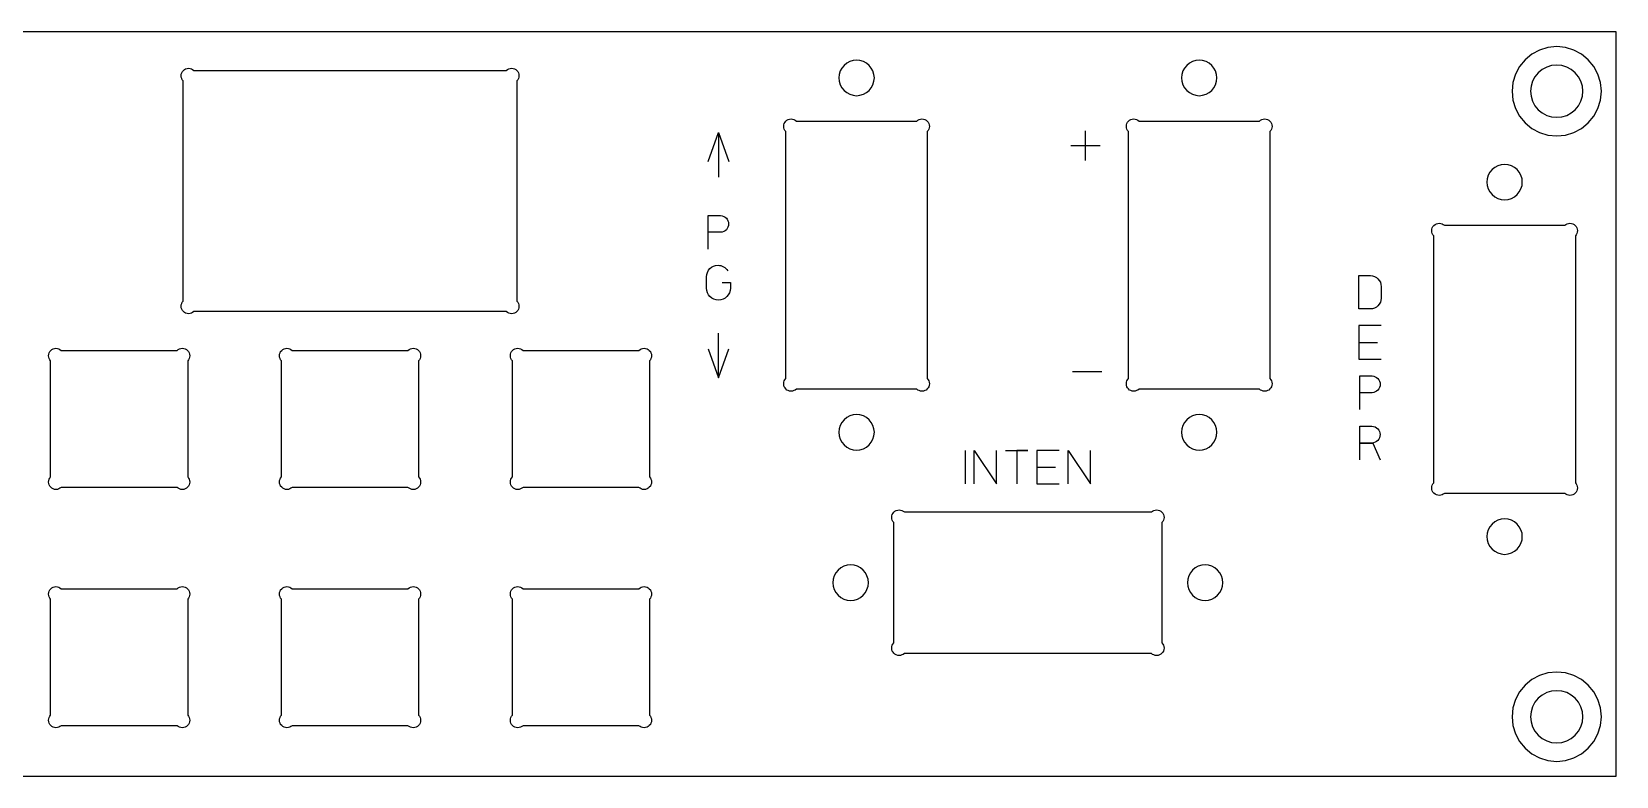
# Model space of a CAD drawing. Extents: x -112 to 112, y -25 to 25.
# Drawn here: x 6.1 to 112.5, y -25 to 25 of the extents above; entities that cross this region are included whole.
import ezdxf

# ---------------------------------------------------------------- set-up
doc = ezdxf.new("R2010")
doc.units = 0
doc.layers.add('LAYER_1', color=7, linetype='CONTINUOUS')

msp = doc.modelspace()

# ---------------------------------------------------------------- linework, layer by layer
at = {"layer": 'LAYER_1'}
msp.add_lwpolyline([(112.5, 25), (-112.5, 25), (-112.5, 25), (-112.5, -25), (-112.5, -25), (112.5, -25), (112.5, -25), (112.5, 25), (112.5, 25)], close=True, dxfattribs=at)
at = {"layer": 'LAYER_1', "color": 254}
for points in [[(108.5, 24), (107.91, 23.94), (107.35, 23.77), (106.83, 23.49), (106.38, 23.12), (106.01, 22.67), (105.73, 22.15), (105.56, 21.59), (105.5, 21), (105.56, 20.41), (105.73, 19.85), (106.01, 19.33), (106.38, 18.88), (106.83, 18.51), (107.35, 18.23), (107.91, 18.06), (108.5, 18), (109.09, 18.06), (109.65, 18.23), (110.17, 18.51), (110.62, 18.88), (110.99, 19.33), (111.27, 19.85), (111.44, 20.41), (111.5, 21), (111.44, 21.59), (111.27, 22.15), (110.99, 22.67), (110.62, 23.12), (110.17, 23.49), (109.65, 23.77), (109.09, 23.94)], [(108.5, -18), (107.91, -18.06), (107.35, -18.23), (106.83, -18.51), (106.38, -18.88), (106.01, -19.33), (105.73, -19.85), (105.56, -20.41), (105.5, -21), (105.56, -21.59), (105.73, -22.15), (106.01, -22.67), (106.38, -23.12), (106.83, -23.49), (107.35, -23.77), (107.91, -23.94), (108.5, -24), (109.09, -23.94), (109.65, -23.77), (110.17, -23.49), (110.62, -23.12), (110.99, -22.67), (111.27, -22.15), (111.44, -21.59), (111.5, -21), (111.44, -20.41), (111.27, -19.85), (110.99, -19.33), (110.62, -18.88), (110.17, -18.51), (109.65, -18.23), (109.09, -18.06)]]:
    msp.add_lwpolyline(points, close=True, dxfattribs=at)
at = {"layer": 'LAYER_1', "color": 7}
for points in [[(37.99, 22.4), (38.07, 22.46), (38.15, 22.5), (38.24, 22.53), (38.34, 22.54), (38.44, 22.53), (38.53, 22.5), (38.62, 22.45), (38.69, 22.39), (38.76, 22.32), (38.8, 22.23), (38.83, 22.14), (38.84, 22.04), (38.83, 21.94), (38.8, 21.85), (38.76, 21.77), (38.7, 21.69), (38.7, 6.91), (38.76, 6.83), (38.8, 6.75), (38.83, 6.66), (38.84, 6.56), (38.83, 6.46), (38.8, 6.36), (38.76, 6.28), (38.69, 6.21), (38.62, 6.14), (38.53, 6.1), (38.44, 6.07), (38.34, 6.06), (38.24, 6.07), (38.15, 6.1), (38.07, 6.14), (37.99, 6.2), (17.01, 6.2), (16.93, 6.14), (16.85, 6.1), (16.76, 6.07), (16.66, 6.06), (16.56, 6.07), (16.46, 6.1), (16.38, 6.14), (16.31, 6.21), (16.25, 6.28), (16.2, 6.36), (16.17, 6.46), (16.16, 6.56), (16.17, 6.66), (16.2, 6.75), (16.24, 6.83), (16.3, 6.91), (16.3, 21.69), (16.24, 21.77), (16.2, 21.85), (16.17, 21.94), (16.16, 22.04), (16.17, 22.14), (16.2, 22.23), (16.25, 22.32), (16.31, 22.39), (16.38, 22.45), (16.46, 22.5), (16.56, 22.53), (16.66, 22.54), (16.76, 22.53), (16.85, 22.5), (16.93, 22.46), (17.01, 22.4), (37.99, 22.4)], [(61.5, 23.09), (61.27, 23.07), (61.04, 23), (60.84, 22.89), (60.66, 22.74), (60.51, 22.56), (60.4, 22.36), (60.33, 22.13), (60.3, 21.9), (60.33, 21.67), (60.4, 21.44), (60.51, 21.24), (60.66, 21.06), (60.84, 20.91), (61.04, 20.8), (61.27, 20.73), (61.5, 20.7), (61.73, 20.73), (61.96, 20.8), (62.16, 20.91), (62.34, 21.06), (62.49, 21.24), (62.6, 21.44), (62.67, 21.67), (62.7, 21.9), (62.67, 22.13), (62.6, 22.36), (62.49, 22.56), (62.34, 22.74), (62.16, 22.89), (61.96, 23), (61.73, 23.07)], [(84.5, 23.09), (84.27, 23.07), (84.04, 23), (83.84, 22.89), (83.66, 22.74), (83.51, 22.56), (83.4, 22.36), (83.33, 22.13), (83.31, 21.9), (83.33, 21.67), (83.4, 21.44), (83.51, 21.24), (83.66, 21.06), (83.84, 20.91), (84.04, 20.8), (84.27, 20.73), (84.5, 20.7), (84.73, 20.73), (84.96, 20.8), (85.16, 20.91), (85.34, 21.06), (85.49, 21.24), (85.6, 21.44), (85.67, 21.67), (85.69, 21.9), (85.67, 22.13), (85.6, 22.36), (85.49, 22.56), (85.34, 22.74), (85.16, 22.89), (84.96, 23), (84.73, 23.07)], [(108.5, 22.75), (108.16, 22.72), (107.83, 22.62), (107.53, 22.46), (107.26, 22.24), (107.04, 21.97), (106.88, 21.67), (106.78, 21.34), (106.75, 21), (106.78, 20.66), (106.88, 20.33), (107.04, 20.03), (107.26, 19.76), (107.53, 19.54), (107.83, 19.38), (108.16, 19.28), (108.5, 19.25), (108.84, 19.28), (109.17, 19.38), (109.47, 19.54), (109.74, 19.76), (109.96, 20.03), (110.12, 20.33), (110.22, 20.66), (110.25, 21), (110.22, 21.34), (110.12, 21.67), (109.96, 21.97), (109.74, 22.24), (109.47, 22.46), (109.17, 22.62), (108.84, 22.72)], [(65.54, 19), (65.62, 19.06), (65.7, 19.1), (65.79, 19.13), (65.89, 19.14), (65.99, 19.13), (66.08, 19.1), (66.17, 19.05), (66.24, 18.99), (66.31, 18.92), (66.35, 18.83), (66.38, 18.74), (66.39, 18.64), (66.38, 18.54), (66.35, 18.45), (66.31, 18.37), (66.25, 18.29), (66.25, 1.71), (66.31, 1.63), (66.35, 1.55), (66.38, 1.46), (66.39, 1.36), (66.38, 1.26), (66.35, 1.16), (66.31, 1.08), (66.24, 1.01), (66.17, 0.94), (66.08, 0.9), (65.99, 0.87), (65.89, 0.86), (65.79, 0.87), (65.7, 0.9), (65.62, 0.94), (65.54, 1), (57.46, 1), (57.38, 0.94), (57.3, 0.9), (57.21, 0.87), (57.11, 0.86), (57.01, 0.87), (56.91, 0.9), (56.83, 0.94), (56.76, 1.01), (56.7, 1.08), (56.65, 1.16), (56.62, 1.26), (56.61, 1.36), (56.62, 1.46), (56.65, 1.55), (56.69, 1.63), (56.75, 1.71), (56.75, 18.29), (56.69, 18.37), (56.65, 18.45), (56.62, 18.54), (56.61, 18.64), (56.62, 18.74), (56.65, 18.83), (56.7, 18.92), (56.76, 18.99), (56.83, 19.05), (56.91, 19.1), (57.01, 19.13), (57.11, 19.14), (57.21, 19.13), (57.3, 19.1), (57.38, 19.06), (57.46, 19), (65.54, 19)], [(88.54, 19), (88.62, 19.06), (88.7, 19.1), (88.79, 19.13), (88.89, 19.14), (88.99, 19.13), (89.08, 19.1), (89.17, 19.05), (89.24, 18.99), (89.31, 18.92), (89.35, 18.83), (89.38, 18.74), (89.39, 18.64), (89.38, 18.54), (89.35, 18.45), (89.31, 18.37), (89.25, 18.29), (89.25, 1.71), (89.31, 1.63), (89.35, 1.55), (89.38, 1.46), (89.39, 1.36), (89.38, 1.26), (89.35, 1.16), (89.31, 1.08), (89.24, 1.01), (89.17, 0.94), (89.08, 0.9), (88.99, 0.87), (88.89, 0.86), (88.79, 0.87), (88.7, 0.9), (88.62, 0.94), (88.54, 1), (80.46, 1), (80.38, 0.94), (80.3, 0.9), (80.21, 0.87), (80.11, 0.86), (80.01, 0.87), (79.92, 0.9), (79.83, 0.94), (79.76, 1.01), (79.69, 1.08), (79.65, 1.16), (79.62, 1.26), (79.61, 1.36), (79.62, 1.46), (79.65, 1.55), (79.69, 1.63), (79.75, 1.71), (79.75, 18.29), (79.69, 18.37), (79.65, 18.45), (79.62, 18.54), (79.61, 18.64), (79.62, 18.74), (79.65, 18.83), (79.69, 18.92), (79.76, 18.99), (79.83, 19.05), (79.92, 19.1), (80.01, 19.13), (80.11, 19.14), (80.21, 19.13), (80.3, 19.1), (80.38, 19.06), (80.46, 19), (88.54, 19)], [(105, 16.09), (104.77, 16.07), (104.54, 16), (104.34, 15.89), (104.16, 15.74), (104.01, 15.56), (103.9, 15.36), (103.83, 15.13), (103.81, 14.9), (103.83, 14.67), (103.9, 14.44), (104.01, 14.24), (104.16, 14.06), (104.34, 13.91), (104.54, 13.8), (104.77, 13.73), (105, 13.71), (105.23, 13.73), (105.46, 13.8), (105.66, 13.91), (105.84, 14.06), (105.99, 14.24), (106.1, 14.44), (106.17, 14.67), (106.19, 14.9), (106.17, 15.13), (106.1, 15.36), (105.99, 15.56), (105.84, 15.74), (105.66, 15.89), (105.46, 16), (105.23, 16.07)], [(109.04, 12), (109.12, 12.06), (109.2, 12.1), (109.29, 12.13), (109.39, 12.14), (109.49, 12.13), (109.58, 12.1), (109.67, 12.05), (109.74, 11.99), (109.81, 11.92), (109.85, 11.83), (109.88, 11.74), (109.89, 11.64), (109.88, 11.54), (109.85, 11.45), (109.81, 11.37), (109.75, 11.29), (109.75, -5.29), (109.81, -5.37), (109.85, -5.45), (109.88, -5.54), (109.89, -5.64), (109.88, -5.74), (109.85, -5.83), (109.81, -5.92), (109.74, -5.99), (109.67, -6.05), (109.58, -6.1), (109.49, -6.13), (109.39, -6.14), (109.29, -6.13), (109.2, -6.1), (109.12, -6.06), (109.04, -6), (100.96, -6), (100.88, -6.06), (100.8, -6.1), (100.71, -6.13), (100.61, -6.14), (100.51, -6.13), (100.42, -6.1), (100.33, -6.05), (100.26, -5.99), (100.19, -5.92), (100.15, -5.83), (100.12, -5.74), (100.11, -5.64), (100.12, -5.54), (100.15, -5.45), (100.19, -5.37), (100.25, -5.29), (100.25, 11.29), (100.19, 11.37), (100.15, 11.45), (100.12, 11.54), (100.11, 11.64), (100.12, 11.74), (100.15, 11.83), (100.19, 11.92), (100.26, 11.99), (100.33, 12.05), (100.42, 12.1), (100.51, 12.13), (100.61, 12.14), (100.71, 12.13), (100.8, 12.1), (100.88, 12.06), (100.96, 12), (109.04, 12)], [(15.89, 3.6), (15.97, 3.66), (16.05, 3.7), (16.14, 3.73), (16.24, 3.74), (16.34, 3.73), (16.43, 3.7), (16.52, 3.65), (16.59, 3.59), (16.66, 3.52), (16.7, 3.43), (16.73, 3.34), (16.74, 3.24), (16.73, 3.14), (16.7, 3.05), (16.66, 2.97), (16.6, 2.89), (16.6, -4.89), (16.66, -4.97), (16.7, -5.05), (16.73, -5.14), (16.74, -5.24), (16.73, -5.34), (16.7, -5.43), (16.66, -5.52), (16.59, -5.59), (16.52, -5.66), (16.43, -5.7), (16.34, -5.73), (16.24, -5.74), (16.14, -5.73), (16.05, -5.7), (15.97, -5.66), (15.89, -5.6), (8.11, -5.6), (8.03, -5.66), (7.95, -5.7), (7.86, -5.73), (7.76, -5.74), (7.66, -5.73), (7.57, -5.7), (7.48, -5.66), (7.41, -5.59), (7.34, -5.52), (7.3, -5.43), (7.27, -5.34), (7.26, -5.24), (7.27, -5.14), (7.3, -5.05), (7.34, -4.97), (7.4, -4.89), (7.4, 2.89), (7.34, 2.97), (7.3, 3.05), (7.27, 3.14), (7.26, 3.24), (7.27, 3.34), (7.3, 3.43), (7.34, 3.52), (7.41, 3.59), (7.48, 3.65), (7.57, 3.7), (7.66, 3.73), (7.76, 3.74), (7.86, 3.73), (7.95, 3.7), (8.03, 3.66), (8.11, 3.6), (15.89, 3.6)], [(31.39, 3.6), (31.47, 3.66), (31.55, 3.7), (31.64, 3.73), (31.74, 3.74), (31.84, 3.73), (31.93, 3.7), (32.02, 3.65), (32.09, 3.59), (32.16, 3.52), (32.2, 3.43), (32.23, 3.34), (32.24, 3.24), (32.23, 3.14), (32.2, 3.05), (32.16, 2.97), (32.1, 2.89), (32.1, -4.89), (32.16, -4.97), (32.2, -5.05), (32.23, -5.14), (32.24, -5.24), (32.23, -5.34), (32.2, -5.43), (32.16, -5.52), (32.09, -5.59), (32.02, -5.66), (31.93, -5.7), (31.84, -5.73), (31.74, -5.74), (31.64, -5.73), (31.55, -5.7), (31.47, -5.66), (31.39, -5.6), (23.61, -5.6), (23.53, -5.66), (23.45, -5.7), (23.36, -5.73), (23.26, -5.74), (23.16, -5.73), (23.07, -5.7), (22.98, -5.66), (22.91, -5.59), (22.84, -5.52), (22.8, -5.43), (22.77, -5.34), (22.76, -5.24), (22.77, -5.14), (22.8, -5.05), (22.84, -4.97), (22.9, -4.89), (22.9, 2.89), (22.84, 2.97), (22.8, 3.05), (22.77, 3.14), (22.76, 3.24), (22.77, 3.34), (22.8, 3.43), (22.84, 3.52), (22.91, 3.59), (22.98, 3.65), (23.07, 3.7), (23.16, 3.73), (23.26, 3.74), (23.36, 3.73), (23.45, 3.7), (23.53, 3.66), (23.61, 3.6), (31.39, 3.6)], [(46.89, 3.6), (46.97, 3.66), (47.05, 3.7), (47.14, 3.73), (47.24, 3.74), (47.34, 3.73), (47.44, 3.7), (47.52, 3.65), (47.59, 3.59), (47.66, 3.52), (47.7, 3.43), (47.73, 3.34), (47.74, 3.24), (47.73, 3.14), (47.7, 3.05), (47.66, 2.97), (47.6, 2.89), (47.6, -4.89), (47.66, -4.97), (47.7, -5.05), (47.73, -5.14), (47.74, -5.24), (47.73, -5.34), (47.7, -5.43), (47.66, -5.52), (47.59, -5.59), (47.52, -5.66), (47.44, -5.7), (47.34, -5.73), (47.24, -5.74), (47.14, -5.73), (47.05, -5.7), (46.97, -5.66), (46.89, -5.6), (39.11, -5.6), (39.03, -5.66), (38.95, -5.7), (38.86, -5.73), (38.76, -5.74), (38.66, -5.73), (38.56, -5.7), (38.48, -5.66), (38.41, -5.59), (38.34, -5.52), (38.3, -5.43), (38.27, -5.34), (38.26, -5.24), (38.27, -5.14), (38.3, -5.05), (38.34, -4.97), (38.4, -4.89), (38.4, 2.89), (38.34, 2.97), (38.3, 3.05), (38.27, 3.14), (38.26, 3.24), (38.27, 3.34), (38.3, 3.43), (38.34, 3.52), (38.41, 3.59), (38.48, 3.65), (38.56, 3.7), (38.66, 3.73), (38.76, 3.74), (38.86, 3.73), (38.95, 3.7), (39.03, 3.66), (39.11, 3.6), (46.89, 3.6)], [(61.5, -0.7), (61.27, -0.73), (61.04, -0.8), (60.84, -0.91), (60.66, -1.06), (60.51, -1.24), (60.4, -1.44), (60.33, -1.67), (60.3, -1.9), (60.33, -2.13), (60.4, -2.36), (60.51, -2.56), (60.66, -2.74), (60.84, -2.89), (61.04, -3), (61.27, -3.07), (61.5, -3.1), (61.73, -3.07), (61.96, -3), (62.16, -2.89), (62.34, -2.74), (62.49, -2.56), (62.6, -2.36), (62.67, -2.13), (62.7, -1.9), (62.67, -1.67), (62.6, -1.44), (62.49, -1.24), (62.34, -1.06), (62.16, -0.91), (61.96, -0.8), (61.73, -0.73)], [(84.5, -0.7), (84.27, -0.73), (84.04, -0.8), (83.84, -0.91), (83.66, -1.06), (83.51, -1.24), (83.4, -1.44), (83.33, -1.67), (83.31, -1.9), (83.33, -2.13), (83.4, -2.36), (83.51, -2.56), (83.66, -2.74), (83.84, -2.89), (84.04, -3), (84.27, -3.07), (84.5, -3.1), (84.73, -3.07), (84.96, -3), (85.16, -2.89), (85.34, -2.74), (85.49, -2.56), (85.6, -2.36), (85.67, -2.13), (85.69, -1.9), (85.67, -1.67), (85.6, -1.44), (85.49, -1.24), (85.34, -1.06), (85.16, -0.91), (84.96, -0.8), (84.73, -0.73)], [(64, -7.96), (63.94, -7.88), (63.9, -7.8), (63.87, -7.71), (63.86, -7.61), (63.87, -7.51), (63.9, -7.42), (63.95, -7.33), (64.01, -7.26), (64.08, -7.2), (64.17, -7.15), (64.26, -7.12), (64.36, -7.11), (64.46, -7.12), (64.55, -7.15), (64.63, -7.19), (64.71, -7.25), (81.29, -7.25), (81.37, -7.19), (81.45, -7.15), (81.54, -7.12), (81.64, -7.11), (81.74, -7.12), (81.83, -7.15), (81.92, -7.2), (81.99, -7.26), (82.06, -7.33), (82.1, -7.42), (82.13, -7.51), (82.14, -7.61), (82.13, -7.71), (82.1, -7.8), (82.06, -7.88), (82, -7.96), (82, -16.04), (82.06, -16.12), (82.1, -16.2), (82.13, -16.29), (82.14, -16.39), (82.13, -16.49), (82.1, -16.59), (82.06, -16.67), (81.99, -16.74), (81.92, -16.8), (81.83, -16.85), (81.74, -16.88), (81.64, -16.89), (81.54, -16.88), (81.45, -16.85), (81.37, -16.81), (81.29, -16.75), (64.71, -16.75), (64.63, -16.81), (64.55, -16.85), (64.46, -16.88), (64.36, -16.89), (64.26, -16.88), (64.17, -16.85), (64.08, -16.8), (64.01, -16.74), (63.95, -16.67), (63.9, -16.59), (63.87, -16.49), (63.86, -16.39), (63.87, -16.29), (63.9, -16.2), (63.94, -16.12), (64, -16.04), (64, -7.96)], [(105, -7.71), (104.77, -7.73), (104.54, -7.8), (104.34, -7.91), (104.16, -8.06), (104.01, -8.24), (103.9, -8.44), (103.83, -8.67), (103.81, -8.9), (103.83, -9.13), (103.9, -9.36), (104.01, -9.56), (104.16, -9.74), (104.34, -9.89), (104.54, -10), (104.77, -10.07), (105, -10.1), (105.23, -10.07), (105.46, -10), (105.66, -9.89), (105.84, -9.74), (105.99, -9.56), (106.1, -9.36), (106.17, -9.13), (106.19, -8.9), (106.17, -8.67), (106.1, -8.44), (105.99, -8.24), (105.84, -8.06), (105.66, -7.91), (105.46, -7.8), (105.23, -7.73)], [(61.1, -10.8), (60.87, -10.83), (60.64, -10.9), (60.44, -11.01), (60.26, -11.16), (60.11, -11.34), (60, -11.54), (59.93, -11.77), (59.91, -12), (59.93, -12.23), (60, -12.46), (60.11, -12.66), (60.26, -12.84), (60.44, -12.99), (60.64, -13.1), (60.87, -13.17), (61.1, -13.2), (61.33, -13.17), (61.56, -13.1), (61.76, -12.99), (61.94, -12.84), (62.09, -12.66), (62.2, -12.46), (62.27, -12.23), (62.3, -12), (62.27, -11.77), (62.2, -11.54), (62.09, -11.34), (61.94, -11.16), (61.76, -11.01), (61.56, -10.9), (61.33, -10.83)], [(84.9, -10.8), (84.67, -10.83), (84.44, -10.9), (84.24, -11.01), (84.06, -11.16), (83.91, -11.34), (83.8, -11.54), (83.73, -11.77), (83.71, -12), (83.73, -12.23), (83.8, -12.46), (83.91, -12.66), (84.06, -12.84), (84.24, -12.99), (84.44, -13.1), (84.67, -13.17), (84.9, -13.2), (85.13, -13.17), (85.36, -13.1), (85.56, -12.99), (85.74, -12.84), (85.89, -12.66), (86, -12.46), (86.07, -12.23), (86.09, -12), (86.07, -11.77), (86, -11.54), (85.89, -11.34), (85.74, -11.16), (85.56, -11.01), (85.36, -10.9), (85.13, -10.83)], [(15.89, -12.4), (15.97, -12.34), (16.05, -12.3), (16.14, -12.27), (16.24, -12.26), (16.34, -12.27), (16.43, -12.3), (16.52, -12.35), (16.59, -12.41), (16.66, -12.48), (16.7, -12.56), (16.73, -12.66), (16.74, -12.76), (16.73, -12.86), (16.7, -12.95), (16.66, -13.03), (16.6, -13.11), (16.6, -20.89), (16.66, -20.97), (16.7, -21.05), (16.73, -21.14), (16.74, -21.24), (16.73, -21.34), (16.7, -21.43), (16.66, -21.52), (16.59, -21.59), (16.52, -21.66), (16.43, -21.7), (16.34, -21.73), (16.24, -21.74), (16.14, -21.73), (16.05, -21.7), (15.97, -21.66), (15.89, -21.6), (8.11, -21.6), (8.03, -21.66), (7.95, -21.7), (7.86, -21.73), (7.76, -21.74), (7.66, -21.73), (7.57, -21.7), (7.48, -21.66), (7.41, -21.59), (7.34, -21.52), (7.3, -21.43), (7.27, -21.34), (7.26, -21.24), (7.27, -21.14), (7.3, -21.05), (7.34, -20.97), (7.4, -20.89), (7.4, -13.11), (7.34, -13.03), (7.3, -12.95), (7.27, -12.86), (7.26, -12.76), (7.27, -12.66), (7.3, -12.56), (7.34, -12.48), (7.41, -12.41), (7.48, -12.35), (7.57, -12.3), (7.66, -12.27), (7.76, -12.26), (7.86, -12.27), (7.95, -12.3), (8.03, -12.34), (8.11, -12.4), (15.89, -12.4)], [(31.39, -12.4), (31.47, -12.34), (31.55, -12.3), (31.64, -12.27), (31.74, -12.26), (31.84, -12.27), (31.93, -12.3), (32.02, -12.35), (32.09, -12.41), (32.16, -12.48), (32.2, -12.56), (32.23, -12.66), (32.24, -12.76), (32.23, -12.86), (32.2, -12.95), (32.16, -13.03), (32.1, -13.11), (32.1, -20.89), (32.16, -20.97), (32.2, -21.05), (32.23, -21.14), (32.24, -21.24), (32.23, -21.34), (32.2, -21.43), (32.16, -21.52), (32.09, -21.59), (32.02, -21.66), (31.93, -21.7), (31.84, -21.73), (31.74, -21.74), (31.64, -21.73), (31.55, -21.7), (31.47, -21.66), (31.39, -21.6), (23.61, -21.6), (23.53, -21.66), (23.45, -21.7), (23.36, -21.73), (23.26, -21.74), (23.16, -21.73), (23.07, -21.7), (22.98, -21.66), (22.91, -21.59), (22.84, -21.52), (22.8, -21.43), (22.77, -21.34), (22.76, -21.24), (22.77, -21.14), (22.8, -21.05), (22.84, -20.97), (22.9, -20.89), (22.9, -13.11), (22.84, -13.03), (22.8, -12.95), (22.77, -12.86), (22.76, -12.76), (22.77, -12.66), (22.8, -12.56), (22.84, -12.48), (22.91, -12.41), (22.98, -12.35), (23.07, -12.3), (23.16, -12.27), (23.26, -12.26), (23.36, -12.27), (23.45, -12.3), (23.53, -12.34), (23.61, -12.4), (31.39, -12.4)], [(46.89, -12.4), (46.97, -12.34), (47.05, -12.3), (47.14, -12.27), (47.24, -12.26), (47.34, -12.27), (47.44, -12.3), (47.52, -12.35), (47.59, -12.41), (47.66, -12.48), (47.7, -12.56), (47.73, -12.66), (47.74, -12.76), (47.73, -12.86), (47.7, -12.95), (47.66, -13.03), (47.6, -13.11), (47.6, -20.89), (47.66, -20.97), (47.7, -21.05), (47.73, -21.14), (47.74, -21.24), (47.73, -21.34), (47.7, -21.43), (47.66, -21.52), (47.59, -21.59), (47.52, -21.66), (47.44, -21.7), (47.34, -21.73), (47.24, -21.74), (47.14, -21.73), (47.05, -21.7), (46.97, -21.66), (46.89, -21.6), (39.11, -21.6), (39.03, -21.66), (38.95, -21.7), (38.86, -21.73), (38.76, -21.74), (38.66, -21.73), (38.56, -21.7), (38.48, -21.66), (38.41, -21.59), (38.34, -21.52), (38.3, -21.43), (38.27, -21.34), (38.26, -21.24), (38.27, -21.14), (38.3, -21.05), (38.34, -20.97), (38.4, -20.89), (38.4, -13.11), (38.34, -13.03), (38.3, -12.95), (38.27, -12.86), (38.26, -12.76), (38.27, -12.66), (38.3, -12.56), (38.34, -12.48), (38.41, -12.41), (38.48, -12.35), (38.56, -12.3), (38.66, -12.27), (38.76, -12.26), (38.86, -12.27), (38.95, -12.3), (39.03, -12.34), (39.11, -12.4), (46.89, -12.4)], [(108.5, -19.25), (108.16, -19.28), (107.83, -19.38), (107.53, -19.54), (107.26, -19.76), (107.04, -20.03), (106.88, -20.33), (106.78, -20.66), (106.75, -21), (106.78, -21.34), (106.88, -21.67), (107.04, -21.97), (107.26, -22.24), (107.53, -22.46), (107.83, -22.62), (108.16, -22.72), (108.5, -22.75), (108.84, -22.72), (109.17, -22.62), (109.47, -22.46), (109.74, -22.24), (109.96, -21.97), (110.12, -21.67), (110.22, -21.34), (110.25, -21), (110.22, -20.66), (110.12, -20.33), (109.96, -20.03), (109.74, -19.76), (109.47, -19.54), (109.17, -19.38), (108.84, -19.28)]]:
    msp.add_lwpolyline(points, close=True, dxfattribs=at)
for points in [[(51.53, 16.29), (52.23, 18.23), (52.93, 16.29)], [(52.23, 18.23), (52.23, 15.24)], [(76.87, 16.36), (76.87, 18.34)], [(75.88, 17.35), (77.85, 17.35)], [(51.55, 10.4), (51.55, 12.65), (52.37, 12.65), (52.48, 12.64), (52.58, 12.6), (52.68, 12.55), (52.76, 12.48), (52.82, 12.4), (52.87, 12.3), (52.9, 12.2), (52.91, 12.09), (52.9, 11.98), (52.87, 11.88), (52.82, 11.78), (52.76, 11.7), (52.68, 11.63), (52.58, 11.58), (52.48, 11.54), (52.37, 11.53), (51.55, 11.53)], [(52.48, 8.15), (53.03, 8.15), (53.03, 7.78), (53.01, 7.62), (52.97, 7.47), (52.89, 7.33), (52.79, 7.21), (52.68, 7.11), (52.54, 7.04), (52.39, 6.99), (52.23, 6.98), (52.07, 6.99), (51.92, 7.04), (51.78, 7.11), (51.66, 7.21), (51.57, 7.33), (51.49, 7.47), (51.45, 7.62), (51.43, 7.78), (51.43, 8.53), (51.43, 8.54), (51.44, 8.7), (51.49, 8.84), (51.56, 8.98), (51.65, 9.09), (51.77, 9.18), (51.9, 9.26), (52.04, 9.3), (52.2, 9.32), (52.3, 9.31), (52.39, 9.29), (52.49, 9.26), (52.57, 9.22), (52.66, 9.17), (52.73, 9.1), (52.8, 9.03), (52.85, 8.95)], [(95.22, 8.63), (95.99, 8.63), (96.14, 8.61), (96.27, 8.57), (96.4, 8.5), (96.5, 8.41), (96.59, 8.3), (96.66, 8.17), (96.7, 8.03), (96.72, 7.88), (96.72, 7.13), (96.72, 7.11), (96.7, 6.96), (96.66, 6.83), (96.59, 6.7), (96.5, 6.6), (96.4, 6.51), (96.27, 6.44), (96.14, 6.4), (95.99, 6.38), (95.99, 6.38), (95.22, 6.38), (95.22, 8.63)], [(52.23, 1.76), (52.23, 4.76)], [(96.72, 5.26), (95.22, 5.26), (95.22, 3.01), (96.72, 3.01)], [(51.53, 3.71), (52.23, 1.76), (52.93, 3.71)], [(95.22, 4.13), (96.47, 4.13)], [(75.99, 2.19), (77.96, 2.19)], [(95.28, -0.36), (95.28, 1.89), (96.11, 1.89), (96.22, 1.87), (96.32, 1.83), (96.41, 1.78), (96.49, 1.71), (96.56, 1.63), (96.61, 1.54), (96.64, 1.43), (96.65, 1.32), (96.64, 1.21), (96.61, 1.11), (96.56, 1.02), (96.49, 0.93), (96.41, 0.86), (96.32, 0.81), (96.22, 0.78), (96.11, 0.76), (95.28, 0.76)], [(95.28, -3.74), (95.28, -1.49), (96.1, -1.49), (96.21, -1.51), (96.32, -1.54), (96.41, -1.59), (96.49, -1.66), (96.55, -1.75), (96.6, -1.84), (96.63, -1.94), (96.64, -2.05), (96.63, -2.16), (96.6, -2.27), (96.55, -2.36), (96.49, -2.44), (96.41, -2.51), (96.32, -2.56), (96.21, -2.6), (96.1, -2.62), (95.28, -2.62), (96.15, -2.62), (96.65, -3.74)], [(68.8, -3.12), (68.8, -5.37)], [(69.4, -5.37), (69.4, -3.12), (70.9, -5.37), (70.9, -3.12)], [(71.5, -3.12), (73, -3.12), (72.25, -3.12), (72.25, -5.37)], [(75.1, -3.12), (73.6, -3.12), (73.6, -5.37), (75.1, -5.37)], [(75.7, -5.37), (75.7, -3.12), (77.2, -5.37), (77.2, -3.12)], [(73.6, -4.24), (74.85, -4.24)]]:
    msp.add_lwpolyline(points, dxfattribs=at)

doc.saveas('drawing.dxf')
